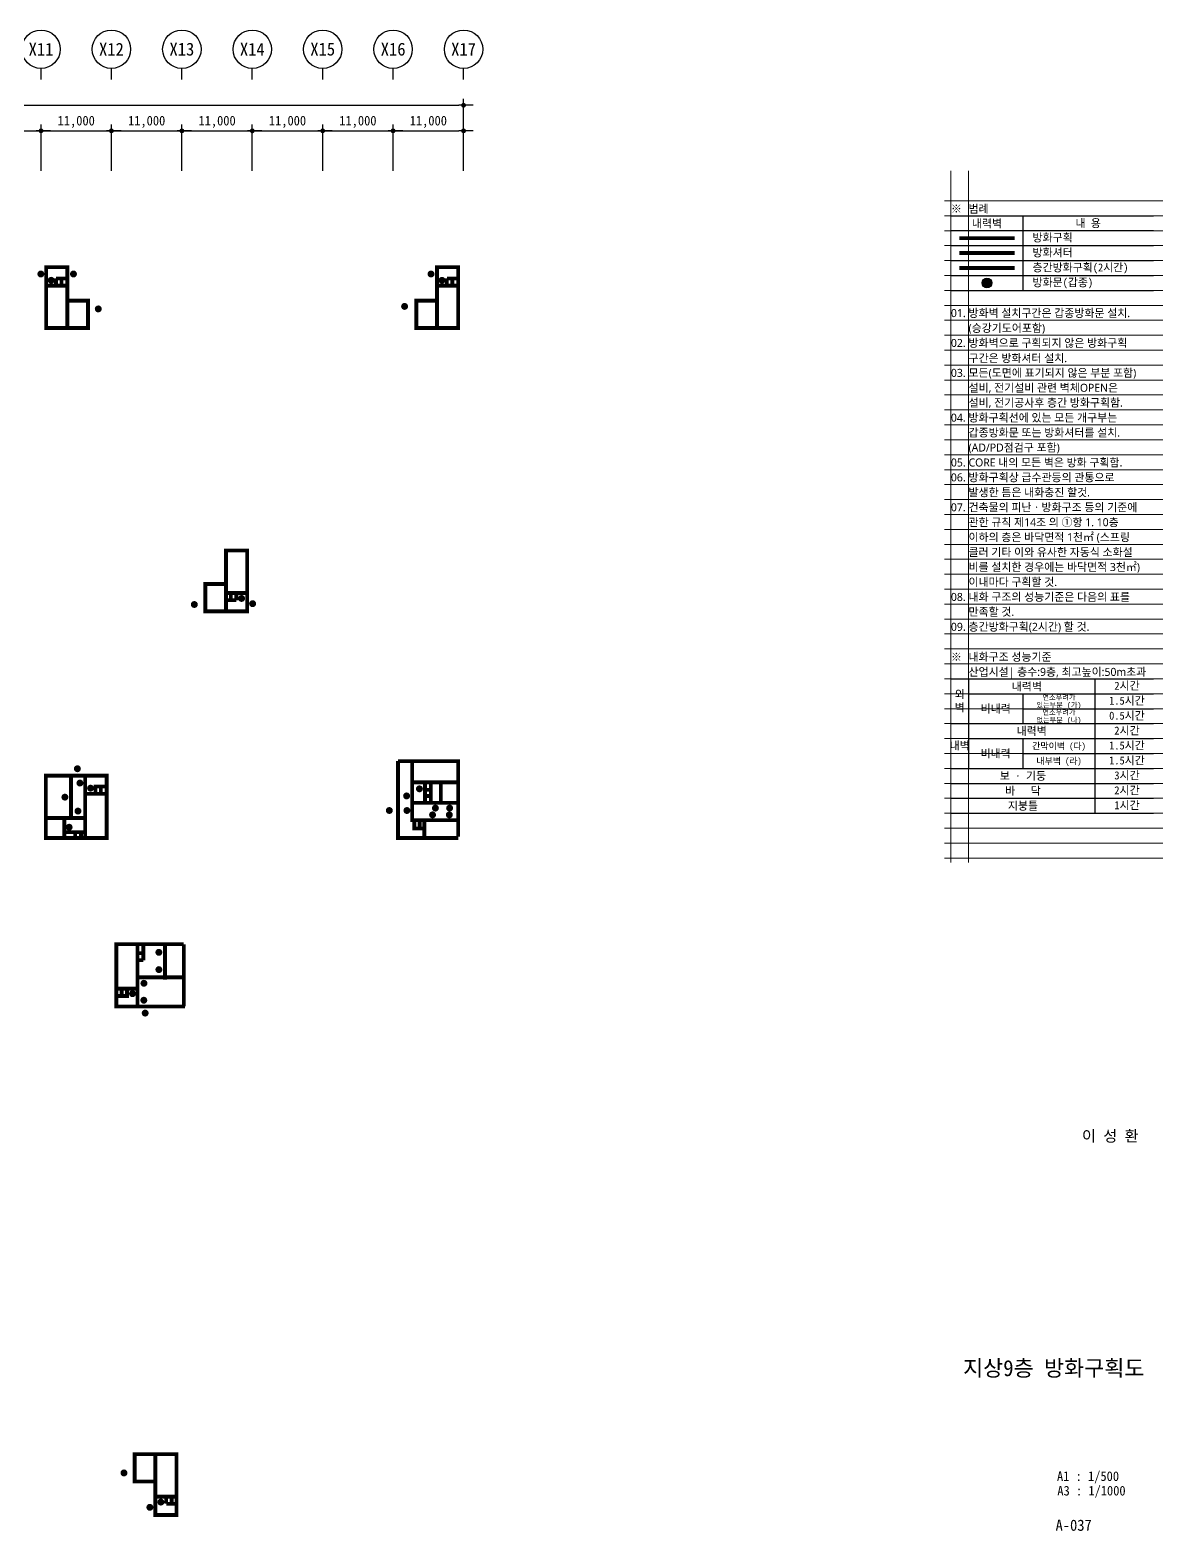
# Model space of a CAD drawing. Header units: millimetres. Extents: x 1075590 to 2680347, y 170599 to 729436.
# Drawn here: x 2083370 to 2260347, y 197985 to 432436 of the extents above; entities that cross this region are included whole.
import ezdxf
from ezdxf.enums import TextEntityAlignment as Align

# ---------------------------------------------------------------- set-up
doc = ezdxf.new("R2010")
doc.units = ezdxf.units.MM
doc.header["$LTSCALE"] = 5
doc.header["$MEASUREMENT"] = 0
doc.header["$PDSIZE"] = -10
for name, pattern in [('DASHDOTX2', [2, 1, -0.5, 0, -0.5]), ('HID', [2, 1.1, -0.9]), ('HIDDEN', [0.375, 0.25, -0.125]), ('PHANTOM2', [1.25, 0.625, -0.125, 0.125, -0.125, 0.125, -0.125])]:
    doc.linetypes.add(name, pattern=pattern)
doc.layers.get('0').update_dxf_attribs({"linetype": 'CONTINUOUS'})
doc.layers.get('Defpoints').update_dxf_attribs({"color": 153, "linetype": 'CONTINUOUS'})
for name, color, linetype, lineweight in [('A-AXIS-BUBL', 7, 'CONTINUOUS', 25), ('A-BORD-TEXT', 3, 'CONTINUOUS', 25), ('A-DIMS', 7, 'CONTINUOUS', 25), ('A-DWXM-SHUT', 4, 'HID', 25), ('A-MKXS-MAK2', 3, 'DASHDOTX2', 25), ('A-XXXX-FIRE', 4, 'HIDDEN', 25), ('A-XXXX-TXT2', 3, 'CONTINUOUS', 25)]:
    doc.layers.add(name, color=color, linetype=linetype, lineweight=lineweight)
doc.layers.add('A-XXXX-NPLT', color=144, linetype='CONTINUOUS', lineweight=15, plot=False)
doc.styles.add('HY울릉도L', font='')
doc.styles.add('돋움체', font='')
doc.styles.add('맑은 고딕', font='malgun.ttf')
doc.styles.add('맑은고딕', font='')
doc.styles.get('HY울릉도L').set_extended_font_data('HYwulM')
doc.styles.get('돋움체').set_extended_font_data('DotumChe')
doc.styles.get('맑은고딕').set_extended_font_data('DotumChe')
doc.dimstyles.new('CDIM', dxfattribs={"dimtxt": 3, "dimasz": 1.5, "dimexe": 2, "dimexo": 1, "dimgap": 1, "dimtad": 1, "dimdec": 0, "dimrnd": 0.5, "dimzin": 0, "dimdsep": 32, "dimlunit": 6, "dimtxsty": 'HY울릉도L', "dimblk1": '_CIDOT', "dimblk2": '_CIDOT', "dimsah": 1, "dimcen": 5.5, "dimclrd": 2, "dimclre": 2, "dimclrt": 7, "dimadec": 0, "dimazin": 0, "dimtfac": 1, "dimtdec": 0, "dimtix": 1, "dimtmove": 2, "dimatfit": 1, "dimldrblk": '_CIDOT', "dimfxl": 1, "dimtolj": 1, "dimtzin": 0, "dimlwd": -1, "dimarcsym": 0})

# ---------------------------------------------------------------- blocks, each defined once
blk = doc.blocks.new('_CIDOT')
at = {"color": 0, "linetype": 'ByBlock'}
blk.add_line((2, 0), (-1, 0), dxfattribs=at)
at = {"color": 0, "linetype": 'ByBlock', "const_width": 0.5}
blk.add_lwpolyline([(-0.25, 0, 1), (0.25, 0, 1)], format="xyb", close=True, dxfattribs=at)
blk = doc.blocks.new('*D32')
at = {"layer": 'A-DIMS', "lineweight": -2, "transparency": 16777216}
for p, q in [((225693, 255621), (225693, 262871)), ((236693, 255621), (236693, 262871))]:
    blk.add_line(p, q, dxfattribs=at)
at = {"layer": 'A-DIMS', "transparency": 16777216}
blk.add_line((226443, 261871), (235943, 261871), dxfattribs=at)
at = {"layer": 'Defpoints', "color": 0, "transparency": 16777216}
for p in [(236693, 261871), (225693, 255121), (236693, 255121)]:
    blk.add_point(p, dxfattribs=at)
at = {"layer": 'A-DIMS', "transparency": 16777216, "xscale": 750, "yscale": 750, "zscale": 750, "rotation": 180}
blk.add_blockref('_CIDOT', (225693, 261871), dxfattribs=at)
at = {"layer": 'A-DIMS', "transparency": 16777216, "xscale": 750, "yscale": 750, "zscale": 750}
blk.add_blockref('_CIDOT', (236693, 261871), dxfattribs=at)
at = {"layer": 'A-DIMS', "color": 3, "transparency": 16777216, "insert": (231193, 263275), "char_height": 1500, "attachment_point": 5, "style": '맑은고딕'}
blk.add_mtext('\\A1;11,000', dxfattribs=at)
blk = doc.blocks.new('*D33')
at = {"layer": 'A-DIMS', "lineweight": -2, "transparency": 16777216}
for p, q in [((236693, 255621), (236693, 262871)), ((247693, 255621), (247693, 262871))]:
    blk.add_line(p, q, dxfattribs=at)
at = {"layer": 'A-DIMS', "transparency": 16777216}
blk.add_line((237443, 261871), (246943, 261871), dxfattribs=at)
at = {"layer": 'Defpoints', "color": 0, "transparency": 16777216}
for p in [(247693, 261871), (236693, 255121), (247693, 255121)]:
    blk.add_point(p, dxfattribs=at)
at = {"layer": 'A-DIMS', "transparency": 16777216, "xscale": 750, "yscale": 750, "zscale": 750, "rotation": 180}
blk.add_blockref('_CIDOT', (236693, 261871), dxfattribs=at)
at = {"layer": 'A-DIMS', "transparency": 16777216, "xscale": 750, "yscale": 750, "zscale": 750}
blk.add_blockref('_CIDOT', (247693, 261871), dxfattribs=at)
at = {"layer": 'A-DIMS', "color": 3, "transparency": 16777216, "insert": (242193, 263275), "char_height": 1500, "attachment_point": 5, "style": '맑은고딕'}
blk.add_mtext('\\A1;11,000', dxfattribs=at)
blk = doc.blocks.new('*D34')
at = {"layer": 'A-DIMS', "lineweight": -2, "transparency": 16777216}
for p, q in [((247693, 255621), (247693, 262871)), ((258693, 255621), (258693, 262871))]:
    blk.add_line(p, q, dxfattribs=at)
at = {"layer": 'A-DIMS', "transparency": 16777216}
blk.add_line((248443, 261871), (257943, 261871), dxfattribs=at)
at = {"layer": 'Defpoints', "color": 0, "transparency": 16777216}
for p in [(258693, 261871), (247693, 255121), (258693, 255121)]:
    blk.add_point(p, dxfattribs=at)
at = {"layer": 'A-DIMS', "transparency": 16777216, "xscale": 750, "yscale": 750, "zscale": 750, "rotation": 180}
blk.add_blockref('_CIDOT', (247693, 261871), dxfattribs=at)
at = {"layer": 'A-DIMS', "transparency": 16777216, "xscale": 750, "yscale": 750, "zscale": 750}
blk.add_blockref('_CIDOT', (258693, 261871), dxfattribs=at)
at = {"layer": 'A-DIMS', "color": 3, "transparency": 16777216, "insert": (253193, 263275), "char_height": 1500, "attachment_point": 5, "style": '맑은고딕'}
blk.add_mtext('\\A1;11,000', dxfattribs=at)
blk = doc.blocks.new('*D35')
at = {"layer": 'A-DIMS', "lineweight": -2, "transparency": 16777216}
for p, q in [((258693, 255621), (258693, 262871)), ((269693, 255621), (269693, 262871))]:
    blk.add_line(p, q, dxfattribs=at)
at = {"layer": 'A-DIMS', "transparency": 16777216}
blk.add_line((259443, 261871), (268943, 261871), dxfattribs=at)
at = {"layer": 'Defpoints', "color": 0, "transparency": 16777216}
for p in [(269693, 261871), (258693, 255121), (269693, 255121)]:
    blk.add_point(p, dxfattribs=at)
at = {"layer": 'A-DIMS', "transparency": 16777216, "xscale": 750, "yscale": 750, "zscale": 750, "rotation": 180}
blk.add_blockref('_CIDOT', (258693, 261871), dxfattribs=at)
at = {"layer": 'A-DIMS', "transparency": 16777216, "xscale": 750, "yscale": 750, "zscale": 750}
blk.add_blockref('_CIDOT', (269693, 261871), dxfattribs=at)
at = {"layer": 'A-DIMS', "color": 3, "transparency": 16777216, "insert": (264193, 263275), "char_height": 1500, "attachment_point": 5, "style": '맑은고딕'}
blk.add_mtext('\\A1;11,000', dxfattribs=at)
blk = doc.blocks.new('*D36')
at = {"layer": 'A-DIMS', "lineweight": -2, "transparency": 16777216}
for p, q in [((269693, 255621), (269693, 262871)), ((280693, 255621), (280693, 262871))]:
    blk.add_line(p, q, dxfattribs=at)
at = {"layer": 'A-DIMS', "transparency": 16777216}
blk.add_line((270443, 261871), (279943, 261871), dxfattribs=at)
at = {"layer": 'Defpoints', "color": 0, "transparency": 16777216}
for p in [(280693, 261871), (269693, 255121), (280693, 255121)]:
    blk.add_point(p, dxfattribs=at)
at = {"layer": 'A-DIMS', "transparency": 16777216, "xscale": 750, "yscale": 750, "zscale": 750, "rotation": 180}
blk.add_blockref('_CIDOT', (269693, 261871), dxfattribs=at)
at = {"layer": 'A-DIMS', "transparency": 16777216, "xscale": 750, "yscale": 750, "zscale": 750}
blk.add_blockref('_CIDOT', (280693, 261871), dxfattribs=at)
at = {"layer": 'A-DIMS', "color": 3, "transparency": 16777216, "insert": (275193, 263275), "char_height": 1500, "attachment_point": 5, "style": '맑은고딕'}
blk.add_mtext('\\A1;11,000', dxfattribs=at)
blk = doc.blocks.new('*D37')
at = {"layer": 'A-DIMS', "lineweight": -2, "transparency": 16777216}
for p, q in [((280693, 255621), (280693, 262871)), ((291693, 255621), (291693, 262871))]:
    blk.add_line(p, q, dxfattribs=at)
at = {"layer": 'A-DIMS', "transparency": 16777216}
blk.add_line((281443, 261871), (290943, 261871), dxfattribs=at)
at = {"layer": 'Defpoints', "color": 0, "transparency": 16777216}
for p in [(291693, 261871), (280693, 255121), (291693, 255121)]:
    blk.add_point(p, dxfattribs=at)
at = {"layer": 'A-DIMS', "transparency": 16777216, "xscale": 750, "yscale": 750, "zscale": 750, "rotation": 180}
blk.add_blockref('_CIDOT', (280693, 261871), dxfattribs=at)
at = {"layer": 'A-DIMS', "transparency": 16777216, "xscale": 750, "yscale": 750, "zscale": 750}
blk.add_blockref('_CIDOT', (291693, 261871), dxfattribs=at)
at = {"layer": 'A-DIMS', "color": 3, "transparency": 16777216, "insert": (286193, 263275), "char_height": 1500, "attachment_point": 5, "style": '맑은고딕'}
blk.add_mtext('\\A1;11,000', dxfattribs=at)
blk = doc.blocks.new('*D38')
at = {"layer": 'A-DIMS', "lineweight": -2, "transparency": 16777216}
for p, q in [((126693, 255621), (126693, 266871)), ((302693, 255621), (302693, 266871))]:
    blk.add_line(p, q, dxfattribs=at)
at = {"layer": 'A-DIMS', "transparency": 16777216}
blk.add_line((127443, 265871), (301943, 265871), dxfattribs=at)
at = {"layer": 'Defpoints', "color": 0, "transparency": 16777216}
for p in [(302693, 265871), (126693, 255121), (302693, 255121)]:
    blk.add_point(p, dxfattribs=at)
at = {"layer": 'A-DIMS', "transparency": 16777216, "xscale": 750, "yscale": 750, "zscale": 750, "rotation": 180}
blk.add_blockref('_CIDOT', (126693, 265871), dxfattribs=at)
at = {"layer": 'A-DIMS', "transparency": 16777216, "xscale": 750, "yscale": 750, "zscale": 750}
blk.add_blockref('_CIDOT', (302693, 265871), dxfattribs=at)
at = {"layer": 'A-DIMS', "color": 3, "transparency": 16777216, "insert": (214693, 267275), "char_height": 1500, "attachment_point": 5, "style": '맑은고딕'}
blk.add_mtext('\\A1;176,000', dxfattribs=at)
blk = doc.blocks.new('*D39')
at = {"layer": 'A-DIMS', "lineweight": -2, "transparency": 16777216}
for p, q in [((291693, 255621), (291693, 262871)), ((302693, 255621), (302693, 262871))]:
    blk.add_line(p, q, dxfattribs=at)
at = {"layer": 'A-DIMS', "transparency": 16777216}
blk.add_line((292443, 261871), (301943, 261871), dxfattribs=at)
at = {"layer": 'Defpoints', "color": 0, "transparency": 16777216}
for p in [(302693, 261871), (291693, 255121), (302693, 255121)]:
    blk.add_point(p, dxfattribs=at)
at = {"layer": 'A-DIMS', "transparency": 16777216, "xscale": 750, "yscale": 750, "zscale": 750, "rotation": 180}
blk.add_blockref('_CIDOT', (291693, 261871), dxfattribs=at)
at = {"layer": 'A-DIMS', "transparency": 16777216, "xscale": 750, "yscale": 750, "zscale": 750}
blk.add_blockref('_CIDOT', (302693, 261871), dxfattribs=at)
at = {"layer": 'A-DIMS', "color": 3, "transparency": 16777216, "insert": (297193, 263275), "char_height": 1500, "attachment_point": 5, "style": '맑은고딕'}
blk.add_mtext('\\A1;11,000', dxfattribs=at)
blk = doc.blocks.new('NOTE(220317)')
at = {"layer": 'A-XXXX-NPLT'}
for p, q in [((1010649.8, 179732.7), (1010649.8, 175412.7)), ((1010759.8, 179732.7), (1010759.8, 175412.7)), ((1010609.8, 179546.1), (1011974.8, 179546.1)), ((1010609.8, 179452.7), (1011974.8, 179452.7)), ((1010609.8, 179359.4), (1011974.8, 179359.4)), ((1010609.8, 179266.1), (1011974.8, 179266.1)), ((1010609.8, 179172.7), (1011974.8, 179172.7)), ((1010609.8, 179079.4), (1011974.8, 179079.4)), ((1010609.8, 178986.1), (1011974.8, 178986.1)), ((1010609.8, 178892.7), (1011974.8, 178892.7)), ((1010609.8, 178799.4), (1011974.8, 178799.4)), ((1010609.8, 178706.1), (1011974.8, 178706.1)), ((1010609.8, 178612.7), (1011974.8, 178612.7)), ((1010609.8, 178519.4), (1011974.8, 178519.4)), ((1010609.8, 178426.1), (1011974.8, 178426.1)), ((1010609.8, 178332.7), (1011974.8, 178332.7)), ((1010609.8, 178239.4), (1011974.8, 178239.4)), ((1010609.8, 178146.1), (1011974.8, 178146.1)), ((1010609.8, 178052.7), (1011974.8, 178052.7)), ((1010609.8, 177959.4), (1011974.8, 177959.4)), ((1010609.8, 177866.1), (1011974.8, 177866.1)), ((1010609.8, 177772.7), (1011974.8, 177772.7)), ((1010609.8, 177679.4), (1011974.8, 177679.4)), ((1010609.8, 177586.1), (1011974.8, 177586.1)), ((1010609.8, 177492.7), (1011974.8, 177492.7)), ((1010609.8, 177399.4), (1011974.8, 177399.4)), ((1010609.8, 177306.1), (1011974.8, 177306.1)), ((1010609.8, 177212.7), (1011974.8, 177212.7)), ((1010609.8, 177119.4), (1011974.8, 177119.4)), ((1010609.8, 177026.1), (1011974.8, 177026.1)), ((1010609.8, 176932.7), (1011974.8, 176932.7)), ((1010609.8, 176839.4), (1011974.8, 176839.4)), ((1010609.8, 176746.1), (1011974.8, 176746.1)), ((1010609.8, 176652.7), (1011974.8, 176652.7)), ((1010609.8, 176559.4), (1011974.8, 176559.4)), ((1010609.8, 176466.1), (1011974.8, 176466.1)), ((1010609.8, 176372.7), (1011974.8, 176372.7)), ((1010609.8, 176279.4), (1011974.8, 176279.4)), ((1010609.8, 176186.1), (1011974.8, 176186.1)), ((1010609.8, 176092.7), (1011974.8, 176092.7)), ((1010609.8, 175999.4), (1011974.8, 175999.4)), ((1010609.8, 175906.1), (1011974.8, 175906.1)), ((1010609.8, 175812.7), (1011974.8, 175812.7)), ((1010609.8, 175719.4), (1011974.8, 175719.4)), ((1010609.8, 175626.1), (1011974.8, 175626.1)), ((1010609.8, 175532.7), (1011974.8, 175532.7)), ((1010609.8, 175439.4), (1011974.8, 175439.4))]:
    blk.add_line(p, q, dxfattribs=at)
blk = doc.blocks.new('NOTE_방화구획')
at = {"layer": 'A-MKXS-MAK2', "true_color": 0x991b1e}
blk.add_hatch(color=244, dxfattribs=at).paths.add_polyline_path([(7673.8, 4762.3, 1), (7704.2, 4762.3, 1)])
for points in [[(7576.5, 4972.3), (8209, 4972.3)], [(7801.5, 4972.3), (7801.5, 4738.9)], [(7576.5, 4925.6), (8209, 4925.6)], [(7576.5, 4878.9), (8209, 4878.9)], [(7576.5, 4832.3), (8209, 4832.3)], [(7576.5, 4785.6), (8209, 4785.6)], [(7576.5, 4738.9), (8209, 4738.9)], [(7576.5, 3525.6), (8209, 3525.6)], [(7631.5, 3525.6), (7631.5, 3245.6)], [(8026.5, 3525.6), (8026.5, 3105.6)], [(7631.5, 3478.9), (8209, 3478.9)], [(7801.5, 3478.9), (7801.5, 3385.6)], [(7801.5, 3432.3), (8209, 3432.3)], [(7576.5, 3385.6), (8209, 3385.6)], [(7631.5, 3338.9), (8209, 3338.9)], [(7801.5, 3338.9), (7801.5, 3245.6)], [(7801.5, 3292.3), (8209, 3292.3)], [(7576.5, 3245.6), (8209, 3245.6)], [(7576.5, 3198.9), (8209, 3198.9)], [(7576.5, 3152.3), (8209, 3152.3)], [(7576.5, 3105.6), (8209, 3105.6)]]:
    blk.add_lwpolyline(points)
at = {"layer": 'A-DWXM-SHUT', "color": 6, "linetype": 'HID', "ltscale": 400, "const_width": 12}
blk.add_lwpolyline([(7602.3, 4855.6), (7775.7, 4855.6)], dxfattribs=at)
at = {"layer": 'A-DWXM-SHUT', "linetype": 'HIDDEN', "ltscale": 500, "const_width": 12}
blk.add_lwpolyline([(7602.3, 4808.9), (7775.7, 4808.9)], dxfattribs=at)
at = {"layer": 'A-MKXS-MAK2', "color": 244, "linetype": 'Continuous', "true_color": 0x991b1e}
blk.add_circle((7689, 4762.3), 15.2, dxfattribs=at)
at = {"layer": 'A-XXXX-FIRE', "color": 5, "linetype": 'PHANTOM2', "ltscale": 600, "const_width": 12}
blk.add_lwpolyline([(7602.3, 4902.3), (7775.7, 4902.3)], dxfattribs=at)
at = {"layer": 'A-XXXX-TXT2'}
for s, style, p in [('※', '맑은 고딕', (7576.5, 4993.9)), ('범례 ', '맑은 고딕', (7631.5, 4993.9)), ('방화구획', '돋움체', (7831.5, 4903.9)), ('방화셔터', '돋움체', (7831.5, 4857.3)), ('층간방화구획(2시간)', '돋움체', (7831.5, 4810.6)), ('방화문(갑종)', '돋움체', (7831.5, 4763.9)), ('01.', '맑은 고딕', (7576.5, 4668.1)), ('방화벽 설치구간은 갑종방화문 설치.', '맑은 고딕', (7631.5, 4668.1)), ('(승강기도어포함)', '맑은 고딕', (7631.5, 4621.4)), ('02.', '맑은 고딕', (7576.5, 4574.8)), ('방화벽으로 구획되지 않은 방화구획', '맑은 고딕', (7631.5, 4574.8)), ('구간은 방화셔터 설치.', '맑은 고딕', (7631.5, 4527.3)), ('03.', '맑은 고딕', (7576.5, 4481.4)), ('모든(도면에 표기되지 않은 부분 포함) ', '맑은 고딕', (7631.5, 4481.4)), ('설비, 전기설비 관련 벽체OPEN은', '맑은 고딕', (7631.5, 4434.8)), ('설비, 전기공사후 층간 방화구획함.', '맑은 고딕', (7631.5, 4388.1)), ('04.', '맑은 고딕', (7576.5, 4341.4)), ('방화구획선에 있는 모든 개구부는', '맑은 고딕', (7631.5, 4341.4)), ('갑종방화문 또는 방화셔터를 설치.', '맑은 고딕', (7631.5, 4294.8)), ('(AD/PD점검구 포함)', '맑은 고딕', (7631.5, 4248.1)), ('05.', '맑은 고딕', (7576.5, 4201.4)), ('CORE 내의 모든 벽은 방화 구획함.', '맑은 고딕', (7631.5, 4201.4)), ('06.', '맑은 고딕', (7576.5, 4154.8)), ('방화구획상 급수관등의 관통으로 ', '맑은 고딕', (7631.5, 4154.8)), ('발생한 틈은 내화충진 할것.', '맑은 고딕', (7631.5, 4108.1)), ('07.', '맑은 고딕', (7576.5, 4061.4)), ('건축물의 피난ㆍ방화구조 등의 기준에', '맑은 고딕', (7631.5, 4061.4)), ('관한 규칙 제14조 의 ①항 1. 10층', '맑은 고딕', (7631.5, 4014.8)), ('이하의 층은 바닥면적 1천㎡ (스프링', '맑은 고딕', (7631.5, 3968.1)), ('클러 기타 이와 유사한 자동식 소화설', '맑은 고딕', (7631.5, 3921.4)), ('비를 설치한 경우에는 바닥면적 3천㎡)', '맑은 고딕', (7631.5, 3874.8)), ('이내마다 구획할 것.', '맑은 고딕', (7631.5, 3828.1)), ('08.', '맑은 고딕', (7576.5, 3781.4)), ('내화 구조의 성능기준은 다음의 표를', '맑은 고딕', (7631.5, 3781.4)), ('만족할 것.', '맑은 고딕', (7631.5, 3734.8)), ('09.', '맑은 고딕', (7576.5, 3688.1)), ('층간방화구획(2시간) 할 것. ', '맑은 고딕', (7631.5, 3688.1)), ('※', '맑은 고딕', (7576.5, 3593.9)), ('내화구조 성능기준', '맑은 고딕', (7631.5, 3593.9)), ('산업시설| 층수:9층, 최고높이:50m초과', '맑은 고딕', (7631.5, 3547.2))]:
    blk.add_text(s, height=25, dxfattribs=dict(at, style=style)).set_placement(p, align=Align.MIDDLE_LEFT)
at = {"layer": 'A-XXXX-TXT2', "style": '돋움체'}
for s, height, p in [('내력벽', 25, (7689, 4948.1)), ('내 용', 25, (8005.3, 4948.9)), ('내력벽', 25, (7813.7, 3501.4)), ('2시간', 25, (8126.5, 3503.9)), ('연소우려가', 16, (7914, 3467.6)), ('1.5시간', 25, (8126.5, 3457.3)), ('비내력', 25, (7716.5, 3432.3)), ('있는부분 (가)', 16, (7914, 3443.6)), ('연소우려가', 16, (7914, 3420.9)), ('0.5시간', 25, (8126.5, 3410.6)), ('내력벽', 25, (7829, 3362.3)), ('없는부분 (나)', 16, (7914, 3396.9)), ('2시간', 25, (8126.5, 3363.9)), ('1.5시간', 25, (8126.5, 3317.3)), ('비내력', 25, (7716.1, 3292.3)), ('간막이벽 (다)', 20, (7914, 3315.6)), ('1.5시간', 25, (8126.5, 3270.6)), ('보 · 기둥', 25, (7801.5, 3222.3)), ('내부벽 (라)', 20, (7914, 3268.9)), ('3시간', 25, (8126.5, 3223.9)), ('바   닥', 25, (7801.5, 3175.6)), ('2시간', 25, (8126.5, 3177.3)), ('지붕틀', 25, (7801.5, 3128.9)), ('1시간', 25, (8126.5, 3130.6))]:
    blk.add_text(s, height=height, dxfattribs=at).set_placement(p, align=Align.MIDDLE_CENTER)
at = {"layer": 'A-XXXX-TXT2', "char_height": 25, "attachment_point": 5, "style": '맑은 고딕'}
for s, width, insert in [('{\\fDotumChe|b0|i0|c129|p49;외\\P벽}', 24.9, (7604, 3455.1)), ('{\\fDotumChe|b0|i0|c129|p49;내벽}', 25, (7604, 3315.6))]:
    blk.add_mtext_dynamic_manual_height_columns(s, width=width, gutter_width=125, heights=[0], dxfattribs=dict(at, insert=insert))
blk = doc.blocks.new('DIM(210222)')
for p, q in [((236693, 269870.6), (236693, 271620.6)), ((247693, 269870.6), (247693, 271620.6)), ((258693, 269870.6), (258693, 271620.6)), ((269693, 269870.6), (269693, 271620.6)), ((280693, 269870.6), (280693, 271620.6)), ((291693, 269870.6), (291693, 271620.6)), ((302693, 269870.6), (302693, 271620.6))]:
    blk.add_line(p, q)
at = {"layer": 'A-AXIS-BUBL', "ltscale": 0.2}
for centre in [(236693, 274620.6), (247693, 274620.6), (258693, 274620.6), (269693, 274620.6), (280693, 274620.6), (291693, 274620.6), (302693, 274620.6)]:
    blk.add_circle(centre, 3000, dxfattribs=at)
at = {"layer": 'A-XXXX-TXT2', "ltscale": 0.2, "style": '맑은고딕'}
for s, p in [('X11', (236693, 274620.6)), ('X12', (247693, 274620.6)), ('X13', (258693, 274620.6)), ('X14', (269693, 274620.6)), ('X15', (280693, 274620.6)), ('X16', (291693, 274620.6)), ('X17', (302693, 274620.6))]:
    blk.add_text(s, height=2000, dxfattribs=at).set_placement(p, align=Align.MIDDLE)
at = {"layer": 'A-DIMS'}
for p1, p2, distance, picture, middle in [((126693, 255120.6), (302693, 255120.6), 10750, '*D38', (214693, 267275.5)), ((225693, 255120.6), (236693, 255120.6), 6750, '*D32', (231193, 263275.5)), ((236693, 255120.6), (247693, 255120.6), 6750, '*D33', (242193, 263275.5)), ((247693, 255120.6), (258693, 255120.6), 6750, '*D34', (253193, 263275.5)), ((258693, 255120.6), (269693, 255120.6), 6750, '*D35', (264193, 263275.5)), ((269693, 255120.6), (280693, 255120.6), 6750, '*D36', (275193, 263275.5)), ((280693, 255120.6), (291693, 255120.6), 6750, '*D37', (286193, 263275.5)), ((291693, 255120.6), (302693, 255120.6), 6750, '*D39', (297193, 263275.5))]:
    dim = blk.add_aligned_dim(p1=p1, p2=p2, distance=distance, dimstyle='CDIM', override={"dimscale": 500, "dimtxsty": '맑은고딕', "dimclrd": 256, "dimclre": 256, "dimclrt": 3}, dxfattribs=at)
    dim.commit()
    dim.dimension.update_dxf_attribs({"geometry": picture, "text_midpoint": middle})

msp = doc.modelspace()

# ---------------------------------------------------------------- hatches: boundary and pattern name
at = {"layer": 'A-MKXS-MAK2'}
for points in [[(2085609, 394325, -1), (2084519, 394325, -1)], [(2087218, 393340, -1), (2086128, 393340, -1)], [(2090702, 394325, -1), (2089612, 394325, -1)], [(2146559, 394325, -1), (2145469, 394325, -1)], [(2148272, 393340, -1), (2147182, 393340, -1)], [(2094577, 388874, -1), (2093487, 388874, -1)], [(2142425, 389263, -1), (2141335, 389263, -1)], [(2109581, 342701, -1), (2108491, 342701, -1)], [(2116962, 343647, 1), (2115872, 343647, 1)], [(2118685, 342830, 1), (2117595, 342830, 1)], [(2091315, 317047, -1), (2090225, 317047, -1)], [(2091711, 314811, -1), (2090621, 314811, -1)], [(2093368, 314013, -1), (2092277, 314013, -1)], [(2144745, 313907, -1), (2143655, 313907, -1)], [(2089365, 312609, -1), (2088274, 312609, -1)], [(2142742, 312804, -1), (2141652, 312804, -1)], [(2091408, 310433, -1), (2090318, 310433, -1)], [(2140041, 310523, -1), (2138951, 310523, -1)], [(2142791, 310523, -1), (2141701, 310523, -1)], [(2146793, 309845, 1), (2145703, 309845, 1)], [(2147239, 310899, -1), (2146149, 310899, -1)], [(2149413, 309845, 1), (2148323, 309845, 1)], [(2149460, 310899, -1), (2148370, 310899, -1)], [(2090025, 307914, -1), (2088935, 307914, -1)], [(2102955, 288367, 1), (2104045, 288367, 1)], [(2102955, 285671, 1), (2104045, 285671, 1)], [(2100619, 283534, 1), (2101709, 283534, 1)], [(2098837, 281919, -1), (2099927, 281919, -1)], [(2100603, 280886, -1), (2101693, 280886, -1)], [(2100815, 278879, -1), (2101905, 278879, -1)], [(2098594, 207052, -1), (2097503, 207052, -1)], [(2101545, 201680, -1), (2102635, 201680, -1)], [(2103268, 202497, -1), (2104358, 202497, -1)]]:
    msp.add_hatch(color=240, dxfattribs=at).paths.add_polyline_path(points)

# ---------------------------------------------------------------- linework, layer by layer
at = {"layer": 'A-XXXX-FIRE', "color": 5, "linetype": 'PHANTOM2', "ltscale": 600, "const_width": 600}
for points in [[(2089190, 390161), (2089190, 395386), (2085890, 395386), (2085890, 385886), (2092415, 385886), (2092415, 390161)], [(2146940, 390161), (2143715, 390161), (2143715, 385886), (2150240, 385886), (2150240, 395386), (2146940, 395386)], [(2113990, 341636), (2117290, 341636), (2117290, 351136), (2113990, 351136)], [(2095344, 315961), (2085844, 315961), (2085844, 306236), (2095344, 306236)], [(2106240, 200486), (2102940, 200486), (2102940, 209986), (2106240, 209986)]]:
    msp.add_lwpolyline(points, close=True, dxfattribs=at)
for points in [[(2089040, 393635), (2087441, 393635)], [(2087441, 393635), (2087441, 392511)], [(2088286, 393635), (2088286, 392511)], [(2150090, 393635), (2148491, 393635)], [(2148491, 393635), (2148491, 392511)], [(2149336, 393635), (2149336, 392511)], [(2089040, 392511), (2085740, 392511)], [(2150090, 392511), (2146790, 392511)], [(2089190, 390161), (2089190, 385861)], [(2146940, 390161), (2146940, 385861)], [(2113990, 341636), (2110765, 341636), (2110765, 345911), (2113990, 345911)], [(2113990, 344500), (2117290, 344500)], [(2114745, 343376), (2114745, 344500)], [(2115589, 343376), (2115589, 344500)], [(2113990, 343376), (2115589, 343376)], [(2150294, 306236), (2140844, 306236), (2140844, 318236)], [(2150240, 306436), (2150240, 318236), (2140844, 318236)], [(2143069, 318236), (2143069, 309020), (2150294, 309020)], [(2089765, 309361), (2089765, 315961)], [(2091984, 315910), (2091984, 306236)], [(2095344, 314277), (2093611, 314277), (2093611, 313275)], [(2094424, 314277), (2094424, 313275)], [(2150294, 314911), (2143069, 314911)], [(2145081, 314836), (2145081, 311724)], [(2145981, 314836), (2145981, 311724)], [(2147543, 314836), (2147543, 311724)], [(2095344, 313131), (2091984, 313131)], [(2143069, 311724), (2150294, 311724)], [(2145081, 313754), (2145981, 313754)], [(2145081, 312797), (2145981, 312797)], [(2091894, 309361), (2085844, 309361)], [(2088733, 309236), (2088733, 306236)], [(2091894, 307147), (2088733, 307147)], [(2090423, 307147), (2090423, 306236)], [(2091344, 307147), (2091344, 306236)], [(2143414, 308995), (2143414, 307703), (2144978, 307703)], [(2144231, 307703), (2144231, 308995)], [(2144978, 306236), (2144978, 308995)], [(2107594, 279917), (2096844, 279917), (2096844, 289636), (2107394, 289636)], [(2100169, 280087), (2100169, 289636)], [(2100169, 288229), (2101069, 288229)], [(2101069, 287142), (2101069, 289636)], [(2104469, 289636), (2104469, 284111)], [(2107390, 279961), (2107390, 289636)], [(2100169, 287142), (2101069, 287142)], [(2107394, 284478), (2100169, 284478)], [(2096844, 281548), (2098532, 281548), (2098532, 282707)], [(2096844, 282707), (2100169, 282707)], [(2097685, 281548), (2097685, 282707)], [(2102940, 209986), (2099715, 209986), (2099715, 205711), (2102940, 205711)], [(2106240, 203350), (2102940, 203350)], [(2104641, 202226), (2104641, 203350)], [(2106240, 202226), (2104641, 202226)], [(2105486, 202226), (2105486, 203350)]]:
    msp.add_lwpolyline(points, dxfattribs=at)

# ---------------------------------------------------------------- block references
msp.add_blockref('DIM(210222)', (1848397, 154815))
for name, p, xscale, yscale, zscale in [('NOTE(220317)', (-23039023, -4082891), 25, 25, 25), ('NOTE_방화구획', (1848397, 154815), 50, 50, 50)]:
    msp.add_blockref(name, p, dxfattribs=dict(xscale=xscale, yscale=yscale, zscale=zscale))

# ---------------------------------------------------------------- texts
at = {"layer": 'A-BORD-TEXT', "style": '맑은고딕'}
for s, height, p in [('이 성 환', 1750, (2256540, 258813)), ('A1 : 1/500', 1500, (2253484, 205799)), ('A3 : 1/1000', 1500, (2254507, 203532)), ('A-037', 1750, (2249223, 198014))]:
    msp.add_text(s, height=height, dxfattribs=at).set_placement(p, align=Align.RIGHT)
msp.add_text('지상9층 방화구획도', height=2500, dxfattribs=at).set_placement((2243285, 223428), align=Align.MIDDLE_CENTER)

doc.saveas('drawing.dxf')
